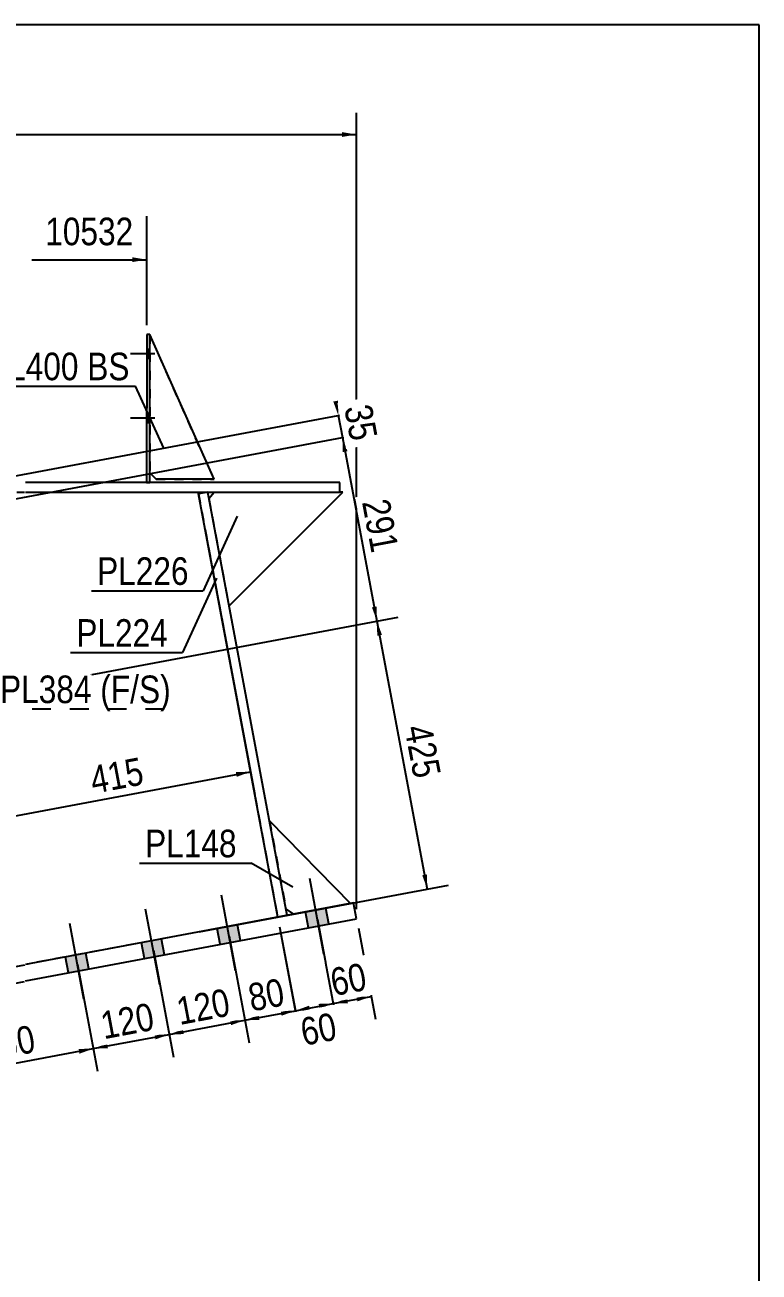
# Model space of a CAD drawing. Header units: millimetres. Extents: x -43 to 360, y -205 to 72.
# Drawn here: x 283.6 to 359.7, y -57.6 to 71.8 of the extents above; entities that cross this region are included whole.
import ezdxf

# ---------------------------------------------------------------- set-up
doc = ezdxf.new("R2010")
doc.units = ezdxf.units.MM
doc.linetypes.add('DXK_LINE_DOT1', pattern=[1.8814, 0.9407, -0.9407])
doc.linetypes.add('DXK_LINE_DOT2', pattern=[3.9198, 1.9599, -1.9599])
doc.styles.add('Arial Narrow', font='ARIALN.TTF', dxfattribs={"height": 0.2})

# ---------------------------------------------------------------- blocks, each defined once
blk = doc.blocks.new('Unknown-627019284-14518')
at = {"color": 5, "linetype": 'Continuous'}
for p, q in [((359.72, 71.81), (-40.28, 71.81)), ((359.72, -205.19), (359.72, 71.81))]:
    blk.add_line(p, q, dxfattribs=at)
blk = doc.blocks.new('Part-627019284-8018 - 7994')
at = {"color": 2, "linetype": 'Continuous'}
for p, q in [((243.21, 23.33), (243.21, 10.01)), ((301.51, 23.33), (301.55, 23.14)), ((243.21, -33.33), (243.21, 5.68))]:
    blk.add_line(p, q, dxfattribs=at)
at = {"color": 7, "linetype": 'DXK_LINE_DOT1'}
for p, q in [((243.21, 23.33), (283.51, 23.33)), ((283.61, 23.33), (301.51, 23.33)), ((301.55, 23.14), (309.79, -20.78)), ((309.79, -20.78), (283.61, -25.7)), ((283.51, -25.76), (243.21, -33.33))]:
    blk.add_line(p, q, dxfattribs=at)
blk = doc.blocks.new('Part-627019284-8013 - 7994')
at = {"color": 2, "linetype": 'Continuous'}
for p, q in [((316.24, 24.33), (283.61, 24.33)), ((283.61, 23.33), (316.24, 23.33)), ((316.24, 23.33), (316.24, 24.33))]:
    blk.add_line(p, q, dxfattribs=at)
blk = doc.blocks.new('Part-627019284-8025 - 7994')
at = {"color": 2, "linetype": 'Continuous'}
for p, q in [((302.53, 23.32), (301.55, 23.14)), ((310.78, -20.6), (302.53, 23.32)), ((309.79, -20.78), (301.55, 23.14))]:
    blk.add_line(p, q, dxfattribs=at)
at = {"color": 7, "linetype": 'DXK_LINE_DOT1'}
blk.add_line((310.78, -20.6), (309.79, -20.78), dxfattribs=at)
blk = doc.blocks.new('Part-627019284-8028 - 7994')
at = {"color": 2, "linetype": 'Continuous'}
for p, q in [((302.65, 22.68), (303.19, 23.33)), ((304.74, 11.54), (316.53, 23.33)), ((316.53, 23.33), (316.24, 23.33))]:
    blk.add_line(p, q, dxfattribs=at)
at = {"color": 7, "linetype": 'DXK_LINE_DOT1'}
for p, q in [((303.19, 23.33), (316.24, 23.33)), ((302.65, 22.68), (304.74, 11.54))]:
    blk.add_line(p, q, dxfattribs=at)
blk = doc.blocks.new('Part-627019284-8030 - 7994')
at = {"color": 2, "linetype": 'Continuous'}
for p, q in [((317.66, -19.31), (283.61, -25.7)), ((317.96, -20.94), (317.66, -19.31)), ((283.61, -27.39), (317.96, -20.94)), ((283.51, -25.76), (243.21, -33.33)), ((243.52, -34.97), (283.51, -27.46)), ((243.21, -33.33), (243.52, -34.97))]:
    blk.add_line(p, q, dxfattribs=at)
blk = doc.blocks.new('Part-627019284-8033 - 7994')
at = {"color": 2, "linetype": 'Continuous'}
for p, q in [((308.93, -10.77), (317.33, -19.37)), ((310.65, -19.94), (311.43, -20.47))]:
    blk.add_line(p, q, dxfattribs=at)
at = {"color": 7, "linetype": 'DXK_LINE_DOT1'}
for p, q in [((308.93, -10.77), (310.65, -19.94)), ((317.33, -19.37), (311.43, -20.47))]:
    blk.add_line(p, q, dxfattribs=at)
blk = doc.blocks.new('Part-627019284-8046 - 7994')
at = {"color": 2, "linetype": 'Continuous'}
for p, q in [((296.19, 39.67), (296.18, 24.33)), ((296.52, 39.67), (296.19, 39.67)), ((296.52, 24.33), (296.52, 39.67))]:
    blk.add_line(p, q, dxfattribs=at)
at = {"color": 7, "linetype": 'DXK_LINE_DOT1'}
blk.add_line((296.18, 24.33), (296.52, 24.33), dxfattribs=at)
blk = doc.blocks.new('Part-627019284-8088 - 7994')
at = {"color": 2, "linetype": 'Continuous'}
for p, q in [((303.18, 24.67), (296.52, 39.67)), ((297.18, 24.67), (296.52, 25.33)), ((303.18, 24.67), (297.18, 24.67))]:
    blk.add_line(p, q, dxfattribs=at)
at = {"color": 7, "linetype": 'DXK_LINE_DOT1'}
blk.add_line((296.52, 39.67), (296.52, 25.33), dxfattribs=at)
blk = doc.blocks.new('Part-627019284-8108 - 7994')
at = {"color": 7, "linetype": 'DXK_LINE_DOT1'}
for p, q in [((303.18, 24.67), (296.52, 39.67)), ((296.52, 25.33), (297.18, 24.67)), ((297.18, 24.67), (303.18, 24.67))]:
    blk.add_line(p, q, dxfattribs=at)
blk = doc.blocks.new('Bolt-627019284-8122 - 7994')
at = {"linetype": 'Continuous'}
for points in [[(314.77, -19.85), (312.68, -20.24), (312.98, -21.88), (315.08, -21.49)], [(314.77, -19.85), (312.68, -20.24), (312.98, -21.88), (315.08, -21.49)], [(305.6, -21.57), (303.5, -21.96), (303.81, -23.6), (305.91, -23.21)], [(305.6, -21.57), (303.5, -21.96), (303.81, -23.6), (305.91, -23.21)], [(297.74, -23.05), (295.64, -23.44), (295.95, -25.08), (298.04, -24.68)], [(297.74, -23.05), (295.64, -23.44), (295.95, -25.08), (298.04, -24.68)], [(289.87, -24.52), (287.78, -24.92), (288.09, -26.55), (290.18, -26.16)], [(289.87, -24.52), (287.78, -24.92), (288.09, -26.55), (290.18, -26.16)], [(273.09, -27.72), (270.99, -28.12), (271.3, -29.75), (273.39, -29.36)], [(273.09, -27.72), (270.99, -28.12), (271.3, -29.75), (273.39, -29.36)], [(265.22, -29.2), (263.13, -29.59), (263.43, -31.23), (265.53, -30.84)], [(265.22, -29.2), (263.13, -29.59), (263.43, -31.23), (265.53, -30.84)], [(257.36, -30.68), (255.26, -31.07), (255.57, -32.71), (257.67, -32.31)], [(257.36, -30.68), (255.26, -31.07), (255.57, -32.71), (257.67, -32.31)], [(248.19, -32.4), (246.09, -32.79), (246.4, -34.43), (248.49, -34.04)], [(248.19, -32.4), (246.09, -32.79), (246.4, -34.43), (248.49, -34.04)]]:
    blk.add_hatch(color=3, dxfattribs=at).paths.add_polyline_path(points)
at = {"color": 3, "linetype": 'Continuous'}
for p, q in [((314.58, -24.61), (313.11, -16.77)), ((314.58, -24.61), (313.11, -16.77)), ((305.41, -26.34), (303.94, -18.49)), ((305.41, -26.34), (303.94, -18.49)), ((297.55, -27.81), (296.07, -19.97)), ((297.55, -27.81), (296.07, -19.97)), ((312.98, -21.88), (312.68, -20.24)), ((312.98, -21.88), (312.68, -20.24)), ((315.08, -21.49), (314.77, -19.85)), ((315.08, -21.49), (314.77, -19.85)), ((289.68, -29.29), (288.21, -21.44)), ((289.68, -29.29), (288.21, -21.44)), ((303.81, -23.6), (303.5, -21.96)), ((303.81, -23.6), (303.5, -21.96)), ((305.91, -23.21), (305.6, -21.57)), ((305.91, -23.21), (305.6, -21.57)), ((298.04, -24.68), (297.74, -23.05)), ((298.04, -24.68), (297.74, -23.05)), ((290.18, -26.16), (289.87, -24.52)), ((290.18, -26.16), (289.87, -24.52)), ((295.95, -25.08), (295.64, -23.44)), ((295.95, -25.08), (295.64, -23.44)), ((272.9, -32.49), (271.42, -24.64)), ((272.9, -32.49), (271.42, -24.64)), ((288.09, -26.55), (287.78, -24.92)), ((288.09, -26.55), (287.78, -24.92)), ((265.03, -33.97), (263.56, -26.12)), ((265.03, -33.97), (263.56, -26.12)), ((257.17, -35.44), (255.7, -27.6)), ((257.17, -35.44), (255.7, -27.6)), ((271.3, -29.75), (270.99, -28.12)), ((271.3, -29.75), (270.99, -28.12)), ((273.39, -29.36), (273.09, -27.72)), ((273.39, -29.36), (273.09, -27.72)), ((248, -37.17), (246.52, -29.32)), ((248, -37.17), (246.52, -29.32)), ((263.43, -31.23), (263.13, -29.59)), ((263.43, -31.23), (263.13, -29.59)), ((265.53, -30.84), (265.22, -29.2)), ((265.53, -30.84), (265.22, -29.2)), ((257.67, -32.31), (257.36, -30.68)), ((257.67, -32.31), (257.36, -30.68)), ((255.57, -32.71), (255.26, -31.07)), ((255.57, -32.71), (255.26, -31.07)), ((246.4, -34.43), (246.09, -32.79)), ((246.4, -34.43), (246.09, -32.79)), ((248.49, -34.04), (248.19, -32.4)), ((248.49, -34.04), (248.19, -32.4))]:
    blk.add_line(p, q, dxfattribs=at)
blk = doc.blocks.new('Bolt-627019284-8136 - 7994')
at = {"linetype": 'Continuous'}
for points in [[(296.52, 37.2), (296.52, 38.13), (296.19, 38.13), (296.19, 37.2)], [(296.52, 37.2), (296.52, 38.13), (296.19, 38.13), (296.19, 37.2)], [(296.52, 37.2), (296.52, 38.13), (296.19, 38.13), (296.19, 37.2)], [(296.52, 30.53), (296.52, 31.47), (296.18, 31.47), (296.18, 30.53)], [(296.52, 30.53), (296.52, 31.47), (296.18, 31.47), (296.18, 30.53)], [(296.52, 30.53), (296.52, 31.47), (296.18, 31.47), (296.18, 30.53)]]:
    blk.add_hatch(color=3, dxfattribs=at).paths.add_polyline_path(points)
at = {"color": 3, "linetype": 'Continuous'}
for p, q in [((297.05, 37.67), (294.52, 37.67)), ((297.05, 37.67), (294.52, 37.67)), ((297.05, 37.67), (294.52, 37.67)), ((296.52, 38.13), (296.19, 38.13)), ((296.52, 38.13), (296.19, 38.13)), ((296.52, 38.13), (296.19, 38.13)), ((296.52, 37.2), (296.19, 37.2)), ((296.52, 37.2), (296.19, 37.2)), ((296.52, 37.2), (296.19, 37.2)), ((296.52, 31.47), (296.18, 31.47)), ((296.52, 31.47), (296.18, 31.47)), ((296.52, 31.47), (296.18, 31.47)), ((297.05, 31), (294.52, 31)), ((297.05, 31), (294.52, 31)), ((297.05, 31), (294.52, 31)), ((296.52, 30.53), (296.18, 30.53)), ((296.52, 30.53), (296.18, 30.53)), ((296.52, 30.53), (296.18, 30.53))]:
    blk.add_line(p, q, dxfattribs=at)
blk = doc.blocks.new('StraightDimension-627019284-16305 - 7994')
at = {"linetype": 'Continuous'}
for points in [[(307.89, -31.44), (306.37, -31.47), (307.8, -30.95)], [(310.1, -30.52), (311.62, -30.49), (310.19, -31.01)]]:
    blk.add_hatch(color=7, dxfattribs=at).paths.add_polyline_path(points)
at = {"color": 7, "linetype": 'Continuous'}
for p, q in [((309.98, -21.77), (312.06, -32.85)), ((304.74, -22.75), (306.82, -33.83)), ((306.37, -31.47), (311.62, -30.49))]:
    blk.add_line(p, q, dxfattribs=at)
at = {"color": 0}
blk.add_wipeout([(311.35, -30.38), (310.58, -26.26), (305.81, -27.15), (306.58, -31.28)], dxfattribs=at)
at = {"color": 3, "style": 'Arial Narrow'}
blk.add_text('80', height=2.863, rotation=10.6341, dxfattribs=at).set_placement((307.06, -30.58))
blk = doc.blocks.new('StraightDimension-627019284-15319 - 7994')
at = {"linetype": 'Continuous'}
blk.add_hatch(color=7, dxfattribs=at).paths.add_polyline_path([(316.46, 60.69), (317.96, 60.44), (316.46, 60.19)])
at = {"color": 7, "linetype": 'Continuous'}
for p, q in [((317.96, -19.94), (317.96, 62.69)), ((-2.59, 60.44), (317.96, 60.44))]:
    blk.add_line(p, q, dxfattribs=at)
blk = doc.blocks.new('StraightDimension-627019284-15689 - 7994')
at = {"linetype": 'Continuous'}
for points in [[(305.44, -5.72), (306.96, -5.69), (305.53, -6.22)], [(281.53, -10.72), (280.01, -10.75), (281.43, -10.23)]]:
    blk.add_hatch(color=7, dxfattribs=at).paths.add_polyline_path(points)
at = {"color": 7, "linetype": 'Continuous'}
for p, q in [((302.32, 19), (307.4, -8.05)), ((277.8, 0.98), (280.45, -13.11)), ((280.01, -10.75), (306.96, -5.69))]:
    blk.add_line(p, q, dxfattribs=at)
at = {"color": 0}
blk.add_wipeout([(296.74, -7.46), (295.96, -3.33), (289.4, -4.57), (290.17, -8.69)], dxfattribs=at)
at = {"color": 3, "style": 'Arial Narrow'}
blk.add_text('415', height=2.863, rotation=10.6341, dxfattribs=at).set_placement((290.65, -7.99))
blk = doc.blocks.new('StraightDimension-627019284-16303 - 7994')
at = {"linetype": 'Continuous'}
for points in [[(317.07, -29.72), (315.55, -29.75), (316.98, -29.23)], [(317.96, -29.04), (319.48, -29.01), (318.05, -29.53)]]:
    blk.add_hatch(color=7, dxfattribs=at).paths.add_polyline_path(points)
at = {"color": 7, "linetype": 'Continuous'}
for p, q in [((313.91, -21.03), (315.99, -32.11)), ((318.15, -21.93), (319.92, -31.37)), ((315.55, -29.75), (319.48, -29.01))]:
    blk.add_line(p, q, dxfattribs=at)
at = {"color": 0}
blk.add_wipeout([(319.87, -28.79), (319.1, -24.66), (314.32, -25.55), (315.1, -29.68)], dxfattribs=at)
at = {"color": 3, "style": 'Arial Narrow'}
blk.add_text('60', height=2.863, rotation=10.6341, dxfattribs=at).set_placement((315.58, -28.98))
blk = doc.blocks.new('StraightDimension-627019284-16304 - 7994')
at = {"linetype": 'Continuous'}
for points in [[(314.03, -29.78), (315.55, -29.75), (314.12, -30.27)], [(313.14, -30.46), (311.62, -30.49), (313.04, -29.97)]]:
    blk.add_hatch(color=7, dxfattribs=at).paths.add_polyline_path(points)
at = {"color": 7, "linetype": 'Continuous'}
for p, q in [((309.98, -21.77), (312.03, -32.7)), ((313.91, -21.03), (315.96, -31.96)), ((311.62, -30.49), (315.55, -29.75))]:
    blk.add_line(p, q, dxfattribs=at)
at = {"color": 0}
blk.add_wipeout([(316.77, -33.95), (316, -29.82), (311.22, -30.71), (312, -34.84)], dxfattribs=at)
at = {"color": 3, "style": 'Arial Narrow'}
blk.add_text('60', height=2.863, rotation=10.6341, dxfattribs=at).set_placement((312.48, -34.14))
blk = doc.blocks.new('StraightDimension-627019284-16306 - 7994')
at = {"linetype": 'Continuous'}
for points in [[(304.85, -31.5), (306.37, -31.47), (304.95, -31.99)], [(300.05, -32.92), (298.53, -32.95), (299.95, -32.42)]]:
    blk.add_hatch(color=7, dxfattribs=at).paths.add_polyline_path(points)
at = {"color": 7, "linetype": 'Continuous'}
for p, q in [((304.74, -22.75), (306.82, -33.83)), ((296.89, -24.22), (298.97, -35.31)), ((298.53, -32.95), (306.37, -31.47))]:
    blk.add_line(p, q, dxfattribs=at)
at = {"color": 0}
blk.add_wipeout([(305.71, -31.45), (304.93, -27.32), (298.36, -28.55), (299.14, -32.68)], dxfattribs=at)
at = {"color": 3, "style": 'Arial Narrow'}
blk.add_text('120', height=2.863, rotation=10.6341, dxfattribs=at).set_placement((299.62, -31.98))
blk = doc.blocks.new('StraightDimension-627019284-16307 - 7994')
at = {"linetype": 'Continuous'}
for points in [[(297.01, -32.98), (298.53, -32.95), (297.1, -33.47)], [(292.17, -34.39), (290.65, -34.43), (292.08, -33.9)]]:
    blk.add_hatch(color=7, dxfattribs=at).paths.add_polyline_path(points)
at = {"color": 7, "linetype": 'Continuous'}
for p, q in [((296.89, -24.22), (298.97, -35.31)), ((289.01, -25.7), (291.09, -36.78)), ((290.65, -34.43), (298.53, -32.95))]:
    blk.add_line(p, q, dxfattribs=at)
at = {"color": 0}
blk.add_wipeout([(297.84, -32.92), (297.07, -28.79), (290.5, -30.03), (291.27, -34.16)], dxfattribs=at)
at = {"color": 3, "style": 'Arial Narrow'}
blk.add_text('120', height=2.863, rotation=10.6341, dxfattribs=at).set_placement((291.75, -33.46))
blk = doc.blocks.new('StraightDimension-627019284-16308 - 7994')
at = {"linetype": 'Continuous'}
for points in [[(289.13, -34.46), (290.65, -34.43), (289.22, -34.95)], [(275.37, -37.55), (273.85, -37.58), (275.28, -37.06)]]:
    blk.add_hatch(color=7, dxfattribs=at).paths.add_polyline_path(points)
at = {"color": 7, "linetype": 'Continuous'}
for p, q in [((289.01, -25.7), (291.09, -36.78)), ((272.22, -28.9), (274.29, -39.94)), ((273.85, -37.58), (290.65, -34.43))]:
    blk.add_line(p, q, dxfattribs=at)
at = {"color": 0}
blk.add_wipeout([(285.51, -35.24), (284.73, -31.11), (278.16, -32.34), (278.94, -36.47)], dxfattribs=at)
at = {"color": 3, "style": 'Arial Narrow'}
blk.add_text('260', height=2.863, rotation=10.6341, dxfattribs=at).set_placement((279.42, -35.77))
blk = doc.blocks.new('StraightDimension-627019284-19513 - 7994')
at = {"linetype": 'Continuous'}
blk.add_hatch(color=7, dxfattribs=at).paths.add_polyline_path([(294.69, 47.7), (296.19, 47.45), (294.69, 47.2)])
at = {"color": 7, "linetype": 'Continuous'}
for p, q in [((296.19, 40.67), (296.19, 51.95)), ((284.29, 47.45), (296.19, 47.45))]:
    blk.add_line(p, q, dxfattribs=at)
at = {"color": 0}
blk.add_wipeout([(295.41, 48.35), (295.41, 52.55), (285.07, 52.55), (285.07, 48.35)], dxfattribs=at)
at = {"color": 3, "style": 'Arial Narrow'}
blk.add_text('10532', height=2.863, dxfattribs=at).set_placement((285.67, 48.95))
blk = doc.blocks.new('StraightDimension-627019284-21701 - 7994')
at = {"linetype": 'Continuous'}
for points in [[(320.11, 8.42), (320.08, 9.94), (320.6, 8.51)], [(325.27, -16.35), (325.3, -17.87), (324.78, -16.44)]]:
    blk.add_hatch(color=7, dxfattribs=at).paths.add_polyline_path(points)
at = {"color": 7, "linetype": 'Continuous'}
for p, q in [((274.01, 1.29), (322.29, 10.35)), ((320.08, 9.94), (325.3, -17.87)), ((301.62, -22.32), (327.51, -17.45))]:
    blk.add_line(p, q, dxfattribs=at)
at = {"color": 0}
blk.add_wipeout([(323.46, -7.22), (327.58, -6.45), (326.35, 0.12), (322.22, -0.65)], dxfattribs=at)
at = {"color": 3, "style": 'Arial Narrow'}
blk.add_text('425', height=2.863, rotation=-79.3661, dxfattribs=at).set_placement((322.92, -1.13))
blk = doc.blocks.new('StraightDimension-627019284-21702 - 7994')
at = {"linetype": 'Continuous'}
for points in [[(316.53, 27.48), (316.5, 29), (317.02, 27.58)], [(320.05, 11.46), (320.08, 9.94), (319.56, 11.37)]]:
    blk.add_hatch(color=7, dxfattribs=at).paths.add_polyline_path(points)
at = {"color": 7, "linetype": 'Continuous'}
for p, q in [((273.97, 21.02), (318.71, 29.42)), ((316.5, 29), (320.08, 9.94)), ((274.01, 1.29), (322.29, 10.35))]:
    blk.add_line(p, q, dxfattribs=at)
at = {"color": 0}
blk.add_wipeout([(319.05, 16.21), (323.18, 16.99), (321.95, 23.56), (317.82, 22.78)], dxfattribs=at)
at = {"color": 3, "style": 'Arial Narrow'}
blk.add_text('291', height=2.863, rotation=-79.3661, dxfattribs=at).set_placement((318.52, 22.3))
blk = doc.blocks.new('StraightDimension-627019284-21703 - 7994')
at = {"linetype": 'Continuous'}
for points in [[(316.04, 32.82), (316.07, 31.3), (315.55, 32.73)], [(316.53, 27.48), (316.5, 29), (317.02, 27.58)]]:
    blk.add_hatch(color=7, dxfattribs=at).paths.add_polyline_path(points)
at = {"color": 7, "linetype": 'Continuous'}
for p, q in [((271.9, 23), (318.28, 31.71)), ((316.07, 31.3), (316.5, 29)), ((273.97, 21.02), (318.71, 29.42))]:
    blk.add_line(p, q, dxfattribs=at)
at = {"color": 0}
blk.add_wipeout([(316.88, 27.79), (321.01, 28.57), (320.11, 33.34), (315.98, 32.57)], dxfattribs=at)
at = {"color": 3, "style": 'Arial Narrow'}
blk.add_text('35', height=2.863, rotation=-79.3661, dxfattribs=at).set_placement((316.68, 32.09))
blk = doc.blocks.new('Mark-627019284-22027 - 7994')
at = {"color": 7, "linetype": 'Continuous'}
blk.add_line((305.59, 20.83), (302.05, 13.1), dxfattribs=at)
at = {"color": 0}
blk.add_wipeout([(300.55, 13.7), (300.55, 16.7), (291.05, 16.7), (291.05, 13.7)], dxfattribs=at)
blk.add_wipeout([(300.55, 13.7), (300.55, 16.7), (291.05, 16.7), (291.05, 13.7)], dxfattribs=at)
at = {"color": 7, "linetype": 'Continuous'}
blk.add_line((290.45, 13.1), (302.05, 13.1), dxfattribs=at)
at = {"color": 3, "style": 'Arial Narrow'}
blk.add_text('PL226', height=2.863, dxfattribs=at).set_placement((291.05, 13.7))
blk = doc.blocks.new('MarkSet-627019284-21940 - 7994')
at = {"color": 0}
for points in [[(289.13, 34.94), (289.13, 37.94), (279.63, 37.94), (279.63, 34.94)], [(294.42, 34.94), (294.42, 37.94), (290.03, 37.94), (290.03, 34.94)]]:
    blk.add_wipeout(points, dxfattribs=at)
for points in [[(289.13, 34.94), (289.13, 37.94), (279.63, 37.94), (279.63, 34.94)], [(294.42, 34.94), (294.42, 37.94), (290.03, 37.94), (290.03, 34.94)]]:
    blk.add_wipeout(points, dxfattribs=at)
at = {"color": 7, "linetype": 'Continuous'}
for p in [(279.03, 34.34), (297.96, 27.89)]:
    blk.add_line(p, (295.02, 34.34), dxfattribs=at)
at = {"color": 3, "style": 'Arial Narrow'}
for s, p in [('PL400', (279.63, 34.94)), ('BS', (290.03, 34.94))]:
    blk.add_text(s, height=2.863, dxfattribs=at).set_placement(p)
blk = doc.blocks.new('Mark-627019284-22024 - 7994')
at = {"color": 7, "linetype": 'Continuous'}
blk.add_line((303.43, 14.41), (299.89, 6.68), dxfattribs=at)
at = {"color": 0}
blk.add_wipeout([(298.39, 7.28), (298.39, 10.28), (288.89, 10.28), (288.89, 7.28)], dxfattribs=at)
blk.add_wipeout([(298.39, 7.28), (298.39, 10.28), (288.89, 10.28), (288.89, 7.28)], dxfattribs=at)
at = {"color": 7, "linetype": 'Continuous'}
blk.add_line((288.29, 6.68), (299.89, 6.68), dxfattribs=at)
at = {"color": 3, "style": 'Arial Narrow'}
blk.add_text('PL224', height=2.863, dxfattribs=at).set_placement((288.89, 7.28))
blk = doc.blocks.new('Mark-627019284-22033 - 7994')
at = {"color": 7, "linetype": 'Continuous'}
blk.add_line((311.36, -17.67), (307.03, -15.17), dxfattribs=at)
at = {"color": 0}
blk.add_wipeout([(305.53, -14.57), (305.53, -11.57), (296.03, -11.57), (296.03, -14.57)], dxfattribs=at)
blk.add_wipeout([(305.53, -14.57), (305.53, -11.57), (296.03, -11.57), (296.03, -14.57)], dxfattribs=at)
at = {"color": 7, "linetype": 'Continuous'}
blk.add_line((295.43, -15.17), (307.03, -15.17), dxfattribs=at)
at = {"color": 3, "style": 'Arial Narrow'}
blk.add_text('PL148', height=2.863, dxfattribs=at).set_placement((296.03, -14.57))
blk = doc.blocks.new('Mark-627019284-22084 - 7994')
at = {"color": 0}
for points in [[(290.48, 1.43), (290.48, 4.43), (280.98, 4.43), (280.98, 1.43)], [(298.68, 1.43), (298.68, 4.43), (291.38, 4.43), (291.38, 1.43)]]:
    blk.add_wipeout(points, dxfattribs=at)
for points in [[(290.48, 1.43), (290.48, 4.43), (280.98, 4.43), (280.98, 1.43)], [(298.68, 1.43), (298.68, 4.43), (291.38, 4.43), (291.38, 1.43)]]:
    blk.add_wipeout(points, dxfattribs=at)
at = {"color": 7, "linetype": 'DXK_LINE_DOT2'}
for p, q in [((272.6, 12.81), (280.38, 0.83)), ((280.38, 0.83), (299.28, 0.83))]:
    blk.add_line(p, q, dxfattribs=at)
at = {"color": 3, "style": 'Arial Narrow'}
for s, p in [('PL384', (280.98, 1.43)), ('(F/', (291.38, 1.43)), ('S)', (295.4, 1.43))]:
    blk.add_text(s, height=2.863, dxfattribs=at).set_placement(p)

msp = doc.modelspace()

# ---------------------------------------------------------------- block references
for name in ['Unknown-627019284-14518', 'Part-627019284-8046 - 7994', 'Part-627019284-8088 - 7994', 'Part-627019284-8108 - 7994', 'Bolt-627019284-8136 - 7994', 'Part-627019284-8013 - 7994', 'Part-627019284-8018 - 7994', 'Part-627019284-8025 - 7994', 'Part-627019284-8028 - 7994', 'Part-627019284-8033 - 7994', 'Bolt-627019284-8122 - 7994', 'Part-627019284-8030 - 7994']:
    msp.add_blockref(name, (0, 0))

# ---------------------------------------------------------------- next in the draw order: block references
for name in ['StraightDimension-627019284-15319 - 7994', 'StraightDimension-627019284-16305 - 7994', 'StraightDimension-627019284-16303 - 7994']:
    msp.add_blockref(name, (0, 0))

# ---------------------------------------------------------------- next in the draw order: block references
for name in ['StraightDimension-627019284-19513 - 7994', 'StraightDimension-627019284-15689 - 7994', 'StraightDimension-627019284-16304 - 7994', 'StraightDimension-627019284-16306 - 7994']:
    msp.add_blockref(name, (0, 0))

# ---------------------------------------------------------------- next in the draw order: block references
for name in ['StraightDimension-627019284-21701 - 7994', 'StraightDimension-627019284-16307 - 7994']:
    msp.add_blockref(name, (0, 0))

# ---------------------------------------------------------------- next in the draw order: block references
for name in ['StraightDimension-627019284-21702 - 7994', 'Mark-627019284-22033 - 7994', 'StraightDimension-627019284-16308 - 7994']:
    msp.add_blockref(name, (0, 0))

# ---------------------------------------------------------------- next in the draw order: block references
msp.add_blockref('StraightDimension-627019284-21703 - 7994', (0, 0))

# ---------------------------------------------------------------- next in the draw order: block references
for name in ['MarkSet-627019284-21940 - 7994', 'Mark-627019284-22027 - 7994']:
    msp.add_blockref(name, (0, 0))

# ---------------------------------------------------------------- next in the draw order: block references
msp.add_blockref('Mark-627019284-22024 - 7994', (0, 0))

# ---------------------------------------------------------------- next in the draw order: block references
msp.add_blockref('Mark-627019284-22084 - 7994', (0, 0))

doc.saveas('drawing.dxf')
